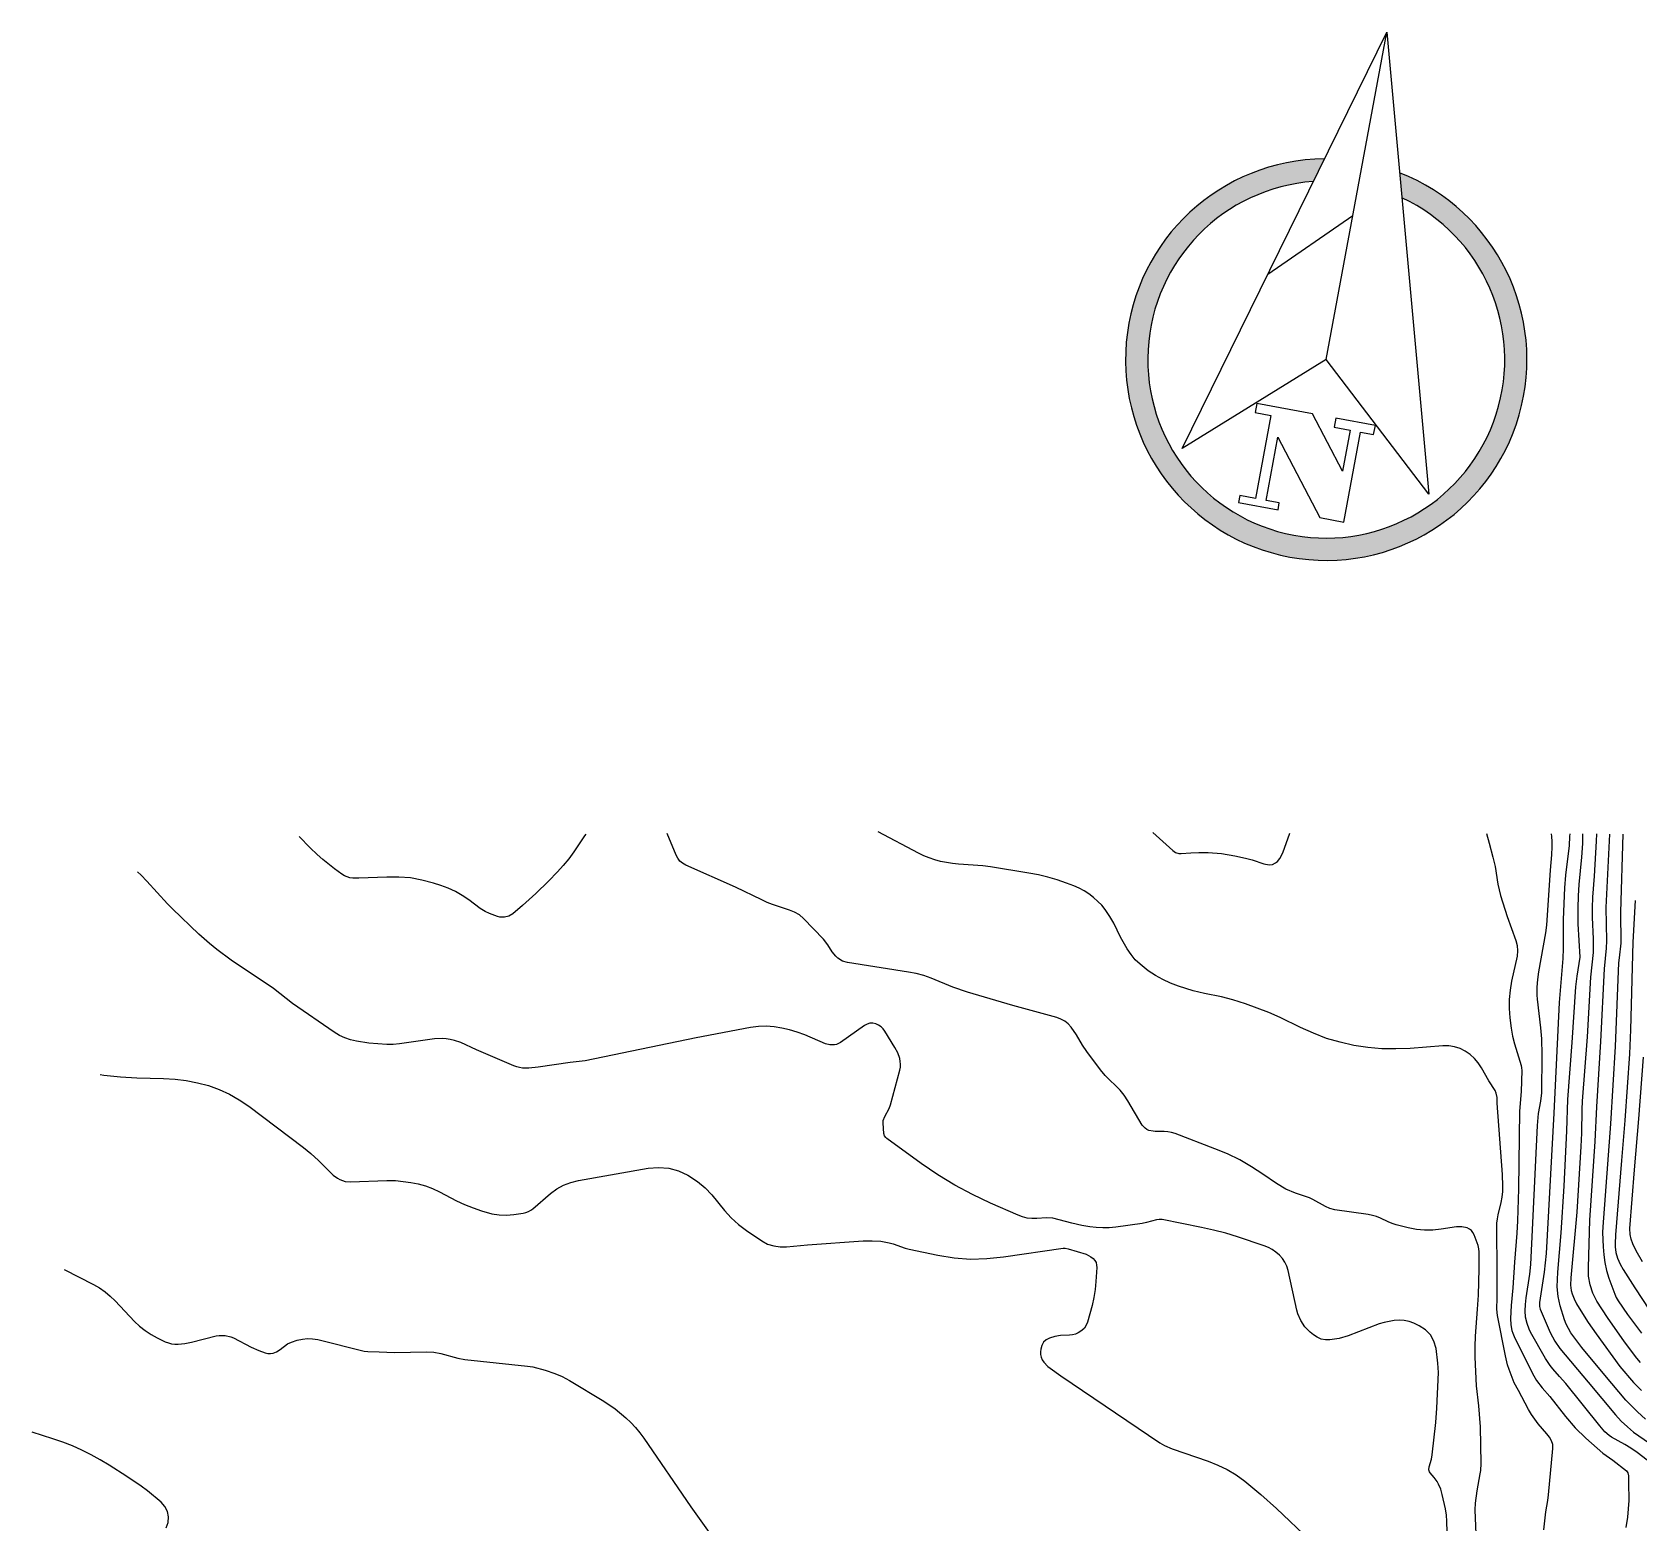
# Model space of a CAD drawing. Header units: centimetres. Extents: x 0 to 1311401, y -389375 to 85618.
# Drawn here: x 686837 to 697179, y -255810 to -246217 of the extents above; entities that cross this region are included whole.
import ezdxf

# ---------------------------------------------------------------- set-up
doc = ezdxf.new("R2010")
doc.units = ezdxf.units.CM
doc.header["$LTSCALE"] = 4
for name, color, linetype in [('0.6', 6, 'Continuous'), ('CURVAS-INTERMEDIARIAS', 39, 'Continuous'), ('CURVAS-MESTRA', 34, 'Continuous')]:
    doc.layers.add(name, color=color, linetype=linetype)

# ---------------------------------------------------------------- blocks, each defined once
blk = doc.blocks.new('NORTE-3D-flat-1')
h = blk.add_hatch()
h.set_pattern_fill('ACET-2D-ANSI31', color=1, scale=399.990157, angle=349.5356, style=0)
h.set_pattern_definition([(34.5356, (-504346.4, 57011.4), (-719.9683, 1046.1674), [])])
h.paths.add_polyline_path([(-1316, -2679), (-389, -2107), (0, 0)])
blk.add_hatch(color=1).paths.add_polyline_path([(83, -905), (98, -1067, -7.796187), (-472, -961), (-401, -816, 10.408897)])
at = {"color": 1}
blk.add_line((-389, -2107), (0, 0), dxfattribs=at)
for points in [[(-1316, -2679), (0, 0), (272, -2973), (-389, -2107)], [(-478, -2456), (-836, -2390), (-846, -2448), (-746, -2467), (-844, -3000), (-946, -2981), (-954, -3027), (-699, -3074), (-691, -3028), (-775, -3013), (-700, -2607), (-430, -3124), (-275, -3153), (-168, -2574), (-84, -2589), (-73, -2531), (-328, -2484), (-339, -2542), (-236, -2561), (-285, -2826)]]:
    blk.add_lwpolyline(points, close=True, dxfattribs=at)
for radius, start, end in [(1292, 90.5109, 68.5603), (1149, 94.1542, 64.917)]:
    blk.add_arc((-389, -2107), radius, start, end, dxfattribs=at)

msp = doc.modelspace()

# ---------------------------------------------------------------- linework, layer by layer
at = {"layer": 'CURVAS-INTERMEDIARIAS'}
for points, elevation in [([(696568.509, -255853.652), (696579.943, -255739.009), (696593.531, -255666.155), (696598.252, -255629.396), (696625.841, -255332.196), (696624.743, -255306.037), (696617.043, -255281.001), (696604.177, -255257.706), (696587.872, -255236.675), (696531.887, -255173.46), (696508.71, -255143.487), (696487.536, -255112.111), (696468.834, -255079.204), (696405.459, -254957.281), (696377.432, -254908.078), (696343.53, -254822.592), (696334.161, -254793.476), (696319.732, -254733.975), (696269.375, -254474.512), (696265.253, -254434.326), (696267.456, -254361.873), (696267.791, -254160.269), (696265.278, -253941.426), (696266.054, -253880.76), (696268.431, -253853.844), (696272.905, -253827.205), (696291.9, -253747.9), (696298.556, -253713.343), (696302.874, -253678.496), (696304.096, -253643.401), (696301.742, -253567.583), (696267.839, -253109.119), (696267.34, -253072.642), (696261.793, -253044.891), (696254.549, -253027.702), (696214.475, -252964.548), (696167.298, -252881.738), (696145.898, -252850.046), (696121.702, -252821.091), (696093.329, -252796.209), (696062.159, -252774.064), (696027.932, -252757.719), (695992.64, -252745.88), (695955.768, -252740.782), (695917.832, -252740.181), (695706.478, -252756.806), (695615.552, -252760.343), (695524.889, -252759.114), (695434.601, -252750.749), (695344.567, -252737.607), (695255.963, -252717.158), (695168.991, -252691.881), (695084.463, -252659.354), (695001.567, -252622), (694871.117, -252558.471), (694797.577, -252526.26), (694722.658, -252497.403), (694646.819, -252470.788), (694564.995, -252444.142), (694493.024, -252424.018), (694382.783, -252403.566), (694310.165, -252386.282), (694216.855, -252356.308), (694165.262, -252336.532), (694115.185, -252313.814), (694067.357, -252286.656), (694021.034, -252256.564), (693968.337, -252215.494), (693937.371, -252185.714), (693910.327, -252152.321), (693885.905, -252116.523), (693842.382, -252040.54), (693798.877, -251951.405), (693773.84, -251908.622), (693742.978, -251862.97), (693721.406, -251835.888), (693697.441, -251810.898), (693668.583, -251784.528), (693639.188, -251762.265), (693608.537, -251742.141), (693575.997, -251725.226), (693542.207, -251710.461), (693494.334, -251692.386), (693435.151, -251672.05), (693375.321, -251654.128), (693314.527, -251639.829), (693253.092, -251627.955), (693005.73, -251588.653), (692956.856, -251582.748), (692798.832, -251571.713), (692760.586, -251567.527), (692684.851, -251553.57), (692647.767, -251543.417), (692611.377, -251531.375), (692576.054, -251516.52), (692541.432, -251499.787), (692283.654, -251362.411), (692283.654, -251362.411)], 76641.682), ([(694051.113, -251367.952), (694178.54, -251484.059), (694197.271, -251496.397), (694218.866, -251502.615), (694233.869, -251502.761), (694295.921, -251497.135), (694347.519, -251495.101), (694407.916, -251495.796), (694493.63, -251501.878), (694578.271, -251516.781), (694646.509, -251532.475), (694690.535, -251544.002), (694766.034, -251569.227), (694799.449, -251575.043), (694821.206, -251572.809), (694841.018, -251563.546), (694853.017, -251554.603), (694869.272, -251535.572), (694887.267, -251498.559), (694933.539, -251370.718)], 76542.018), ([(696198.991, -251374.685), (696216.276, -251435.453), (696239.984, -251525.766), (696253.406, -251586.49), (696271.826, -251699.178), (696279.426, -251736.388), (696289.007, -251773.134), (696332.465, -251907.959), (696386.854, -252062.408), (696395.279, -252095.038), (696397.471, -252128.665), (696395.253, -252162.623), (696360.291, -252323.433), (696350.91, -252382.075), (696345.233, -252440.904), (696345.154, -252499.996), (696348.789, -252559.278), (696357.711, -252627.411), (696366.592, -252677.112), (696378.351, -252726.209), (696420.626, -252866.622), (696424.463, -252882.118), (696426.215, -252897.877), (696420.687, -253032.999), (696411.275, -253161.384), (696404.401, -253659.323), (696397.719, -253865.115), (696392.945, -253944.736), (696377.936, -254132.897), (696368.048, -254298.044), (696358.262, -254409.961), (696353.284, -254494.753), (696354.86, -254534.834), (696362.233, -254572.895), (696367.07, -254589.507), (696380.472, -254621.476), (696502.535, -254863.098), (696520.069, -254893.66), (696556.402, -254941.245), (696606.631, -254996.829), (696706.74, -255125.972), (696768.587, -255198.661), (696837.373, -255264.838), (696947.341, -255360.188), (697011.408, -255405.821), (697099.422, -255475.883), (697108.322, -255488.665), (697113.486, -255506.636), (697113.069, -255576.054), (697115.753, -255640.654), (697114.985, -255666.488), (697105.921, -255773.177), (697095.317, -255838.768)], 76542.018), ([(697297.775, -255455.793), (697167.491, -255357.015), (697126.698, -255328.207), (697089.881, -255305.962), (697003.326, -255258.567), (696987.494, -255247.545), (696960.375, -255224.374), (696927.594, -255186.151), (696708.356, -254912.595), (696668.175, -254868.951), (696624.829, -254818.186), (696608.409, -254796.627), (696578.997, -254751.029), (696482.12, -254582.217), (696473.369, -254563.918), (696459.205, -254525.86), (696450.333, -254486.428), (696447.821, -254445.323), (696449.895, -254403.859), (696454.722, -254362.629), (696477.495, -254209.865), (696483.2, -254147.97), (696526.245, -253252.753), (696533.389, -253176.104), (696548.834, -253096.924), (696554.093, -253042.548), (696556.791, -252798.956), (696554.243, -252694.439), (696548.987, -252625.007), (696526.674, -252439.014), (696525.057, -252413.915), (696525.331, -252363.594), (696529.202, -252313.33), (696535.856, -252263.368), (696579.923, -252012.649), (696586.578, -251963.994), (696610.644, -251609.043), (696619.287, -251512.036), (696622.19, -251459.171), (696622.066, -251426.037), (696619.51, -251393.234), (696616.206, -251375.993)], 76442.354), ([(696734.192, -251376.363), (696733.823, -251393.176), (696729.671, -251451.871), (696706.581, -251642.573), (696700.735, -251723.667), (696691.56, -251927.702), (696691.868, -252114.253), (696689.937, -252179.084), (696666.718, -252462.234), (696632.012, -253173.634), (696581.537, -254076.104), (696569.969, -254197.452), (696538.754, -254391.477), (696539.175, -254416.639), (696544.338, -254434.721), (696609.175, -254585.494), (696638.021, -254640.028), (696670.637, -254688.639), (696853.51, -254903.922), (697029.63, -255115.161), (697066.165, -255154.513), (697105.289, -255192.853), (697145.507, -255226.369), (697350.984, -255367.777)], 76342.69), ([(696905.698, -251376.901), (696904.35, -251423.709), (696891.898, -251647.956), (696881.835, -251782.392), (696878.966, -251852.523), (696879.15, -251914.249), (696884.7, -252051.508), (696885.603, -252139.849), (696866.925, -252298.103), (696846.422, -252681.341), (696814.254, -253095.96), (696811.454, -253149.422), (696809.026, -253301.839), (696805.399, -253387.874), (696779.821, -253810.714), (696741.224, -254233.916), (696739.541, -254280.784), (696744.142, -254315.353), (696750.598, -254336.977), (696762.915, -254368.897), (696778.747, -254399.236), (696806.499, -254445.865), (696853.548, -254520.918), (696904.004, -254593.713), (697057.763, -254802.939), (697143.932, -254906.37), (697195.232, -254957.145)], 76143.362), ([(697190.658, -254778.604), (697166.69, -254748.961), (697087.277, -254644.072), (696976.576, -254489.145), (696908.271, -254382.558), (696882.77, -254332.028), (696865.427, -254278.15), (696855.989, -254222.195), (696854.26, -254193.913), (696854.028, -254165.482), (696863.711, -253862.664), (696898.481, -253354.938), (696908.647, -253133.026), (696935.074, -252712.116), (696957.584, -252243.548), (696971.014, -252111.021), (696972.059, -252065.363), (696969.637, -251850.804), (696991.929, -251377.171)], 76043.698), ([(697076.843, -251377.437), (697060.822, -251880.102), (697063.363, -252080.189), (697051.51, -252174.434), (697049.119, -252204.996), (697027.563, -252743.955), (696996.693, -253241.931), (696946.757, -253905.194), (696945.409, -253940.478), (696948.508, -254032.57), (696952.72, -254084.063), (696959.998, -254134.977), (696971.877, -254185.019), (696986.834, -254234.473), (697023.597, -254337.505), (697033.969, -254359.376), (697046.366, -254380.274), (697107.18, -254469.423), (697196.853, -254588.613)], 75944.034), ([(695946.959, -255937.672), (695944.227, -255799.808), (695942.035, -255759.603), (695935.245, -255719.927), (695913.676, -255626.594), (695903.67, -255593.084), (695889.531, -255561.092), (695880.163, -255544.432), (695861.985, -255518.454), (695835.305, -255487.53), (695831.906, -255481.845), (695827.891, -255469.123), (695828.647, -255449.115), (695844.349, -255400.479), (695849.378, -255371.935), (695872.523, -255164.419), (695879.357, -255071.669), (695888.602, -254841.681), (695886.038, -254781.594), (695873.773, -254687.881), (695859.657, -254641.501), (695838.064, -254600.651), (695805.269, -254568.101), (695765.014, -254541.096), (695730.973, -254525.282), (695700.403, -254514.264), (695669.302, -254506.949), (695637.409, -254505.183), (695604.973, -254507.128), (695572.391, -254513.1), (695540.169, -254520.466), (695508.494, -254529.92), (695307.89, -254605.661), (695250.408, -254623.311), (695191.061, -254633.005), (695162.04, -254632.205), (695134.333, -254627.149), (695108.593, -254615.716), (695084.169, -254600.016), (695063.281, -254582.678), (695029.643, -254548.543), (695003.482, -254508.391), (694984.246, -254464.055), (694977.089, -254441.014), (694921.17, -254185.44), (694912.442, -254157.953), (694900.788, -254132.105), (694884.742, -254108.74), (694865.779, -254087.015), (694843.44, -254068.254), (694819.819, -254051.608), (694794.258, -254038.11), (694767.405, -254026.725), (694596.176, -253968.556), (694519.661, -253945.87), (694442.263, -253926.375), (694364.276, -253909.022), (694109.746, -253858.322), (694091.972, -253857.593), (694074.15, -253859.542), (694010.161, -253877.469), (693981.893, -253882.799), (693811.583, -253906.731), (693769.837, -253910.686), (693728.118, -253912.132), (693686.443, -253909.827), (693644.784, -253905.021), (693594.039, -253896.236), (693530.071, -253881.999), (693407.292, -253848.823), (693366.753, -253846.626), (693303.863, -253850.811), (693272.819, -253850.864), (693242.272, -253847.959), (693212.486, -253840.602), (693183.204, -253830.299), (693004.974, -253752.3), (692889.039, -253697.047), (692775.826, -253637.046), (692666.702, -253569.885), (692560.299, -253497.977), (692338.476, -253337.414), (692331.118, -253330.826), (692323.102, -253318.42), (692319.54, -253304.181), (692314.876, -253237.077), (692315.933, -253219.506), (692325.505, -253194.73), (692354.39, -253143.532), (692362.575, -253120.122), (692422.13, -252896.061), (692425.496, -252877.346), (692426.841, -252858.652), (692425.15, -252839.985), (692421.438, -252821.34), (692408.385, -252785.119), (692390.564, -252751.007), (692326.585, -252646.405), (692314.612, -252630.785), (692300.961, -252617.226), (692284.822, -252606.766), (692267.013, -252598.379), (692248.26, -252594.834), (692230.002, -252594.746), (692212.477, -252599.86), (692195.427, -252608.437), (692039.757, -252718.221), (692014.566, -252730.544), (692000.943, -252733.298), (691986.792, -252734.353), (691972.408, -252733.156), (691944.531, -252726.882), (691810.427, -252669.692), (691762.198, -252652.22), (691712.987, -252637.77), (691663.118, -252625.336), (691612.693, -252617.563), (691562.224, -252613.816), (691511.658, -252616.132), (691461.047, -252622.483), (691111.856, -252688.994), (690396.632, -252836.325), (690300.124, -252847.041), (690093.598, -252878.291), (690034.017, -252883.877), (689994.307, -252883.171), (689974.89, -252880.416), (689955.954, -252875.277), (689937.349, -252868.567), (689697.339, -252764.766), (689596.279, -252719.628), (689554.617, -252705.345), (689526.952, -252698.36), (689502.149, -252694.205), (689477.271, -252691.88), (689427.241, -252694.589), (689201.103, -252728.206), (689160.18, -252732.09), (689119.073, -252731.542), (689003.646, -252722.101), (688925.216, -252710.281), (688887.046, -252701.508), (688850.157, -252689.536), (688815.178, -252672.758), (688781.492, -252652.773), (688511.896, -252466.837), (688390.256, -252370.587), (688118.094, -252188.008), (688025.969, -252120.45), (687977.986, -252082.115), (687908.883, -252021.93), (687739.824, -251858.667), (687707.936, -251826.204), (687575.761, -251679.716), (687538.395, -251642.227), (687514.717, -251620.698)], 76841.011), ([(697155.189, -251804.431), (697140.543, -252074.032), (697125.74, -252638.107), (697119.616, -252790.835), (697089.394, -253221.533), (697067.217, -253477.531), (697029.088, -253957.079), (697027.025, -254013.626), (697027.431, -254032.501), (697031.839, -254069.822), (697041.96, -254105.947), (697058.421, -254144.622), (697077.995, -254179.342), (697152.925, -254296.375), (697247.34, -254440.926)], 75844.37), ([(687273.756, -252925.332), (687299.117, -252928.472), (687405, -252938.937), (687511.213, -252945.48), (687683.317, -252950.622), (687756.562, -252955.018), (687829.177, -252963.423), (687900.839, -252977.815), (687971.872, -252996.214), (688040.655, -253021.141), (688107.142, -253050.6), (688170.176, -253086.85), (688230.911, -253127.641), (688583.936, -253393.648), (688631.691, -253433.603), (688680.506, -253477.361), (688774.934, -253571.909), (688803.051, -253592.527), (688818.37, -253601.113), (688834.523, -253607.654), (688851.033, -253612.538), (688885.482, -253615.667), (689120.937, -253607.001), (689176.515, -253607.232), (689274.371, -253619.671), (689322.448, -253629.017), (689369.456, -253641.631), (689414.858, -253659.148), (689459.198, -253679.946), (689567.917, -253736.461), (689620.898, -253760.851), (689675.071, -253782.461), (689730.042, -253802.222), (689795.357, -253820.305), (689842.191, -253827.82), (689889.609, -253828.825), (689937.415, -253825.483), (689998.454, -253816.942), (690015.35, -253812.989), (690031.389, -253807.195), (690046.139, -253798.618), (690060.02, -253788.209), (690173.292, -253689.528), (690213.401, -253659.872), (690257.455, -253636.509), (690304.392, -253619.162), (690353.032, -253607.46), (690802.071, -253527.02), (690868.997, -253522.385), (690934.295, -253526.894), (690997.172, -253545.115), (691058.422, -253572.472), (691119.024, -253612.722), (691168.63, -253652.806), (691212.598, -253698.993), (691292.661, -253800.09), (691335.835, -253847.56), (691383.968, -253889.967), (691435.428, -253929.014), (691534.069, -253995.587), (691570.605, -254015.399), (691610.271, -254027.813), (691651.707, -254033.338), (691693.507, -254032.656), (691826.774, -254021.342), (692187.207, -253995.593), (692243.036, -253994.077), (692300.591, -253997.653), (692353.586, -254006.985), (692379.37, -254014.555), (692455.778, -254041.498), (692481.829, -254048.61), (692665.734, -254087.371), (692771.224, -254103.368), (692876.906, -254111.85), (692982.904, -254109.069), (693089.094, -254098.774), (693474.501, -254042.013), (693487.262, -254042.668), (693506.171, -254046.14), (693621.13, -254081.156), (693636.969, -254088.521), (693651.74, -254097.826), (693665.813, -254108.442), (693676.833, -254121.099), (693685.062, -254134.933), (693689.129, -254150.501), (693690.406, -254167.237), (693684.285, -254256.46), (693678.961, -254308.493), (693671.373, -254360.117), (693660.361, -254411.12), (693630.334, -254517.778), (693621.412, -254538.154), (693609.827, -254556.324), (693594.234, -254571.221), (693569.723, -254587.217), (693551.969, -254594.722), (693533.781, -254600.129), (693514.934, -254602.415), (693456.833, -254603.329), (693418.828, -254611.279), (693386.408, -254621.315), (693364.513, -254632.909), (693346.91, -254647.992), (693335.721, -254668.293), (693328.814, -254692.081), (693327.244, -254708.433), (693327.775, -254726.794), (693331.064, -254744.266), (693338.487, -254760.434), (693348.656, -254775.721), (693375.336, -254803.027), (693389.937, -254815.281), (693457.699, -254863.573), (694095.357, -255295.561), (694126.484, -255312.337), (694175.634, -255332.776), (694407.191, -255412.871), (694469.633, -255437.893), (694529.941, -255466.839), (694587.043, -255501.679), (694642.009, -255540.452), (694746.554, -255626.48), (694846.859, -255717.41), (695063.719, -255923.667)], 76940.675), ([(687042.183, -254179.133), (687231.786, -254275.207), (687269.994, -254297.324), (687306.219, -254322.004), (687339.502, -254350.54), (687370.82, -254381.651), (687494.752, -254513.665), (687528.346, -254544.578), (687563.808, -254572.898), (687602.042, -254597.341), (687642.135, -254619.188), (687694.063, -254644.012), (687714.065, -254651.771), (687734.484, -254657.437), (687755.526, -254659.955), (687776.972, -254660.389), (687820.183, -254655.752), (687862.691, -254646.739), (688021.217, -254605.722), (688040.118, -254603.314), (688078.317, -254604.299), (688115.65, -254612.501), (688133.426, -254619.362), (688247.743, -254679.972), (688296.26, -254701.206), (688337.722, -254715.857), (688354.506, -254719.312), (688371.124, -254720.152), (688387.472, -254717.08), (688409.32, -254708.588), (688434.409, -254693.743), (688479.998, -254657.903), (688506.331, -254646.146), (688543.479, -254634.389), (688576.163, -254626.986), (688608.955, -254623.222), (688641.926, -254624.913), (688675.016, -254630.244), (688973.684, -254704.431), (688998.736, -254706.96), (689071.445, -254710.143), (689169.436, -254712.796), (689375.981, -254709.644), (689421.702, -254711.663), (689466.751, -254719.79), (689577.68, -254749.248), (689622.509, -254757.964), (690025.923, -254801.744), (690059.585, -254806.663), (690138.817, -254826.821), (690201.13, -254848.313), (690249.209, -254868.291), (690295.05, -254892.983), (690517.235, -255027.444), (690590.454, -255076.754), (690658.569, -255132.905), (690690.175, -255163.715), (690720.235, -255195.872), (690747.999, -255230.036), (690774.228, -255265.539), (691077.823, -255706.437), (691249.333, -255947.249)], 77040.339), ([(687699.092, -255842.054), (687713.14, -255808.304), (687714.53, -255770.981), (687708.695, -255736.123), (687692.01, -255704.968), (687668.1, -255676.278), (687578.69, -255603.455), (687539.156, -255574.413), (687446.553, -255510.871), (687333.552, -255438.687), (687275.634, -255404.923), (687217.022, -255372.337), (687157.153, -255342.327), (687096.329, -255314.584), (687034.07, -255290.223), (686970.856, -255268.119), (686836.834, -255225.367)], 77140.003)]:
    msp.add_lwpolyline(points, dxfattribs=dict(at, elevation=elevation))
at = {"layer": 'CURVAS-MESTRA'}
for points, elevation in [([(690399.987, -251377.804), (690391.564, -251389.25), (690323.95, -251492.656), (690291.053, -251537.204), (690255.517, -251579.694), (690218.23, -251620.796), (690161.04, -251680.104), (690079.678, -251760.214), (689994.265, -251835.967), (689930.042, -251890.003), (689905.024, -251905.287), (689876.584, -251912.429), (689846.899, -251911.659), (689832.475, -251908.428), (689780.339, -251888.248), (689754.009, -251876.058), (689720.899, -251856.138), (689647.012, -251800.675), (689605.053, -251772.25), (689561.546, -251746.833), (689515.693, -251725.938), (689468.281, -251708.05), (689419.511, -251692.414), (689345.972, -251673.207), (689271.733, -251659.434), (689196.434, -251653.817), (689120.434, -251653.645), (688939.693, -251662.059), (688901.12, -251660.904), (688882.404, -251658.198), (688864.391, -251653.492), (688847.449, -251645.792), (688831.21, -251636.094), (688783.702, -251601.83), (688707.426, -251541.962), (688671.35, -251509.617), (688627.08, -251466.819), (688556.186, -251392.87)], 76741.346), ([(696133.481, -255934.339), (696126.238, -255726.46), (696127.131, -255682.609), (696137.877, -255604.67), (696158.237, -255494.766), (696161.146, -255472.703), (696163.152, -255428.206), (696159.545, -255192.519), (696149.342, -255057.512), (696133.357, -254928.846), (696125.717, -254742.816), (696125.682, -254675.29), (696128.285, -254607.806), (696141.302, -254435.645), (696146.22, -254345.035), (696151.511, -254175.967), (696150.636, -254065.527), (696149.146, -254045.387), (696145.032, -254025.736), (696119.465, -253957.072), (696111.484, -253942.23), (696101.532, -253929.385), (696088.604, -253919.538), (696073.687, -253911.685), (696039.962, -253903.977), (696005.383, -253904.958), (695906.54, -253920.411), (695853.41, -253925.527), (695800.448, -253926.498), (695747.742, -253921.253), (695695.203, -253911.864), (695617.941, -253892.182), (695591.657, -253883.314), (695566.138, -253872.448), (695516.036, -253848.438), (695490.353, -253838.455), (695463.761, -253831.202), (695436.57, -253825.765), (695222.08, -253794.997), (695190.797, -253787.516), (695161.445, -253774.352), (695081.269, -253728.247), (695058.349, -253718.946), (694969.414, -253688.767), (694906.215, -253662.247), (694847.437, -253626.996), (694759.777, -253565.492), (694686.129, -253517.846), (694610.418, -253474.076), (694531.637, -253436.113), (694450.81, -253402.04), (694193.961, -253304.96), (694171.062, -253297.903), (694147.865, -253292.787), (694124.203, -253290.576), (694066.326, -253291.268), (694052.195, -253290.188), (694024.491, -253283.906), (694011.846, -253278.175), (694000.429, -253270.908), (693982.507, -253250.236), (693889.808, -253093.161), (693866.529, -253058.365), (693839.495, -253026.393), (693743.805, -252931.217), (693714.322, -252895.387), (693626.388, -252777.259), (693598.865, -252734.717), (693560.085, -252669.268), (693525.779, -252620.538), (693506.151, -252599.227), (693484.382, -252581.058), (693459.432, -252567.602), (693432.353, -252557.279), (693148.734, -252480.025), (692857.871, -252395.189), (692762.517, -252363.054), (692623.544, -252304.569), (692576.425, -252287.951), (692528.064, -252275.37), (692478.892, -252265.478), (692086.249, -252204.643), (692052.198, -252194.533), (692022.323, -252175.313), (692009.2, -252162.734), (691986.287, -252134.847), (691959.169, -252090.93), (691931.251, -252053.869), (691802.038, -251920.212), (691775.289, -251897.728), (691744.654, -251880.921), (691711.758, -251867.741), (691603.583, -251830.724), (691568.15, -251816.903), (691533.451, -251801.352), (691363.999, -251718.195), (691043.879, -251576.713), (691024.099, -251564.951), (691006.867, -251550.752), (690993.464, -251532.892), (690982.618, -251512.595), (690925.307, -251373.511)], 76741.346), ([(697221.946, -255142.461), (697169.707, -255095.344), (697096.403, -255019.221), (696959.447, -254858.999), (696813.08, -254681.36), (696742.304, -254586.722), (696725.811, -254559.909), (696711.712, -254531.876), (696700.765, -254502.47), (696672.929, -254413.056), (696658.769, -254352.155), (696653.648, -254289.831), (696656.728, -254195.456), (696679.768, -253942.526), (696698.202, -253643.635), (696716.172, -253286.129), (696722.061, -253085.236), (696750.755, -252719.495), (696773.403, -252360.967), (696781.429, -252291.008), (696800.428, -252168.773), (696789.211, -251956.066), (696788.196, -251854.174), (696790.838, -251773.805), (696795.15, -251701.346), (696811.927, -251526.991), (696817.94, -251437.313), (696818.678, -251376.628)], 76243.026), ([(697203.22, -254129.144), (697162.121, -254058.807), (697140.213, -254014.393), (697129.022, -253984.719), (697123.124, -253953.549), (697120.582, -253915.124), (697150.127, -253537.914), (697178.625, -253210.274), (697209.937, -252813.892)], 75744.706)]:
    msp.add_lwpolyline(points, dxfattribs=dict(at, elevation=elevation))

# ---------------------------------------------------------------- block references
at = {"layer": '0.6'}
msp.add_blockref('NORTE-3D-flat-1', (695555.959, -246217.052), dxfattribs=at)

doc.saveas('drawing.dxf')
